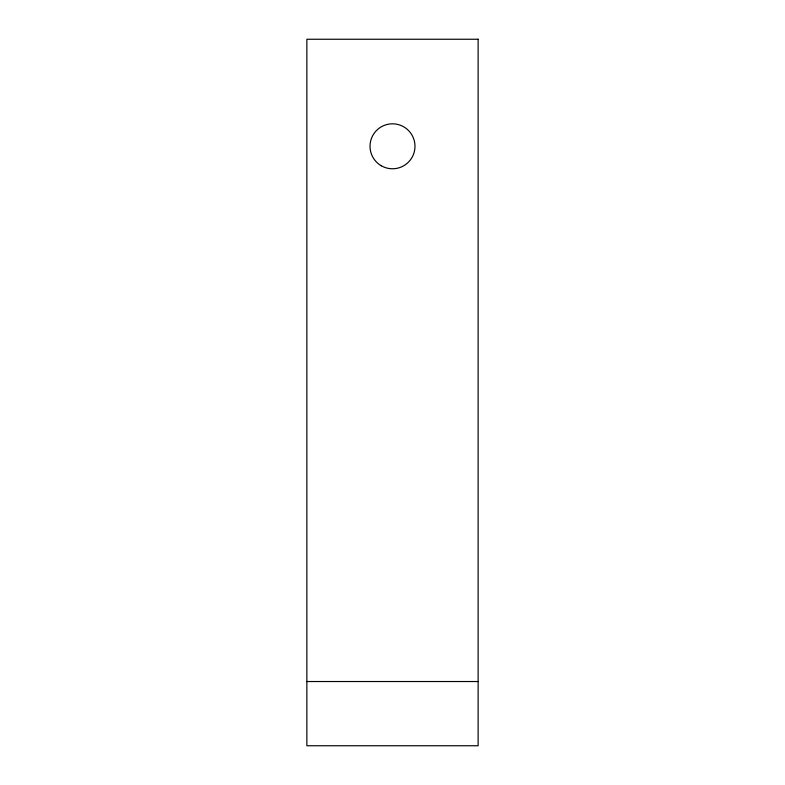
<?xml version="1.0" encoding="UTF-8"?>
<svg xmlns="http://www.w3.org/2000/svg" width="785" height="785" viewBox="0 0 785 785"><rect width="100%" height="100%" fill="white"/><g stroke="black" fill="none" stroke-linecap="round" stroke-linejoin="round"><path stroke-width="1.18" d="M306.866 681.527L478.134 681.527M478.134 39.25L306.866 39.25L306.866 745.75L478.134 745.75L478.134 39.25M381.265 165.763A22.48 22.48 0 0 0 414.98 146.295A22.48 22.48 0 0 0 381.265 126.827A22.48 22.48 0 0 0 381.265 165.763"/></g></svg>
